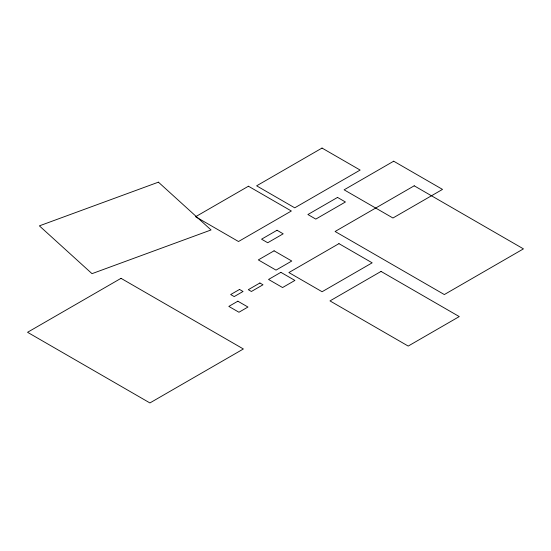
<?xml version="1.0" encoding="UTF-8"?>
<svg xmlns="http://www.w3.org/2000/svg" width="551" height="551" viewBox="0 0 551 551"><rect width="100%" height="100%" fill="white"/><g stroke="black" fill="none" stroke-linecap="round" stroke-linejoin="round"><path stroke-width="0.83" d="M248.439 186.224L195.584 216.736L238.5 241.517L291.355 211.005L248.439 186.224M322.025 148.061L256.621 185.825L294.73 207.83L360.14 170.066L322.025 148.061M121.02 278.331L27.55 332.294L149.906 402.939L243.377 348.976L121.02 278.331M393.683 161.202L344.113 189.82L392.946 218.01L442.515 189.399L393.683 161.202M277.029 230.263L261.56 239.189L267.717 242.743L283.186 233.817L277.029 230.263M337.522 197.423L307.899 214.532L315.799 219.098L345.429 201.99L337.522 197.423M274.081 250.815L258.329 259.907L276.017 270.121L291.768 261.022L274.081 250.815M414.207 185.804L335.091 231.489L444.333 294.558L523.45 248.873L414.207 185.804M239.527 289.447L230.676 294.551L234.203 296.583L243.046 291.479L239.527 289.447M259.893 283L248.308 289.688L251.401 291.479L262.992 284.784L259.893 283M280.872 272.332L268.544 279.453L282.573 287.546L294.895 280.431L280.872 272.332M237.846 301.197L228.83 306.404L238.948 312.245L247.957 307.038L237.846 301.197M338.948 243.645L288.876 272.559L322.087 291.734L372.166 262.827L338.948 243.645M381.044 271.423L329.98 300.908L408.201 346.069L459.265 316.584L381.044 271.423M158.419 182.167L39.376 225.862L92.01 273.661L211.054 229.96L158.419 182.167"/></g></svg>
